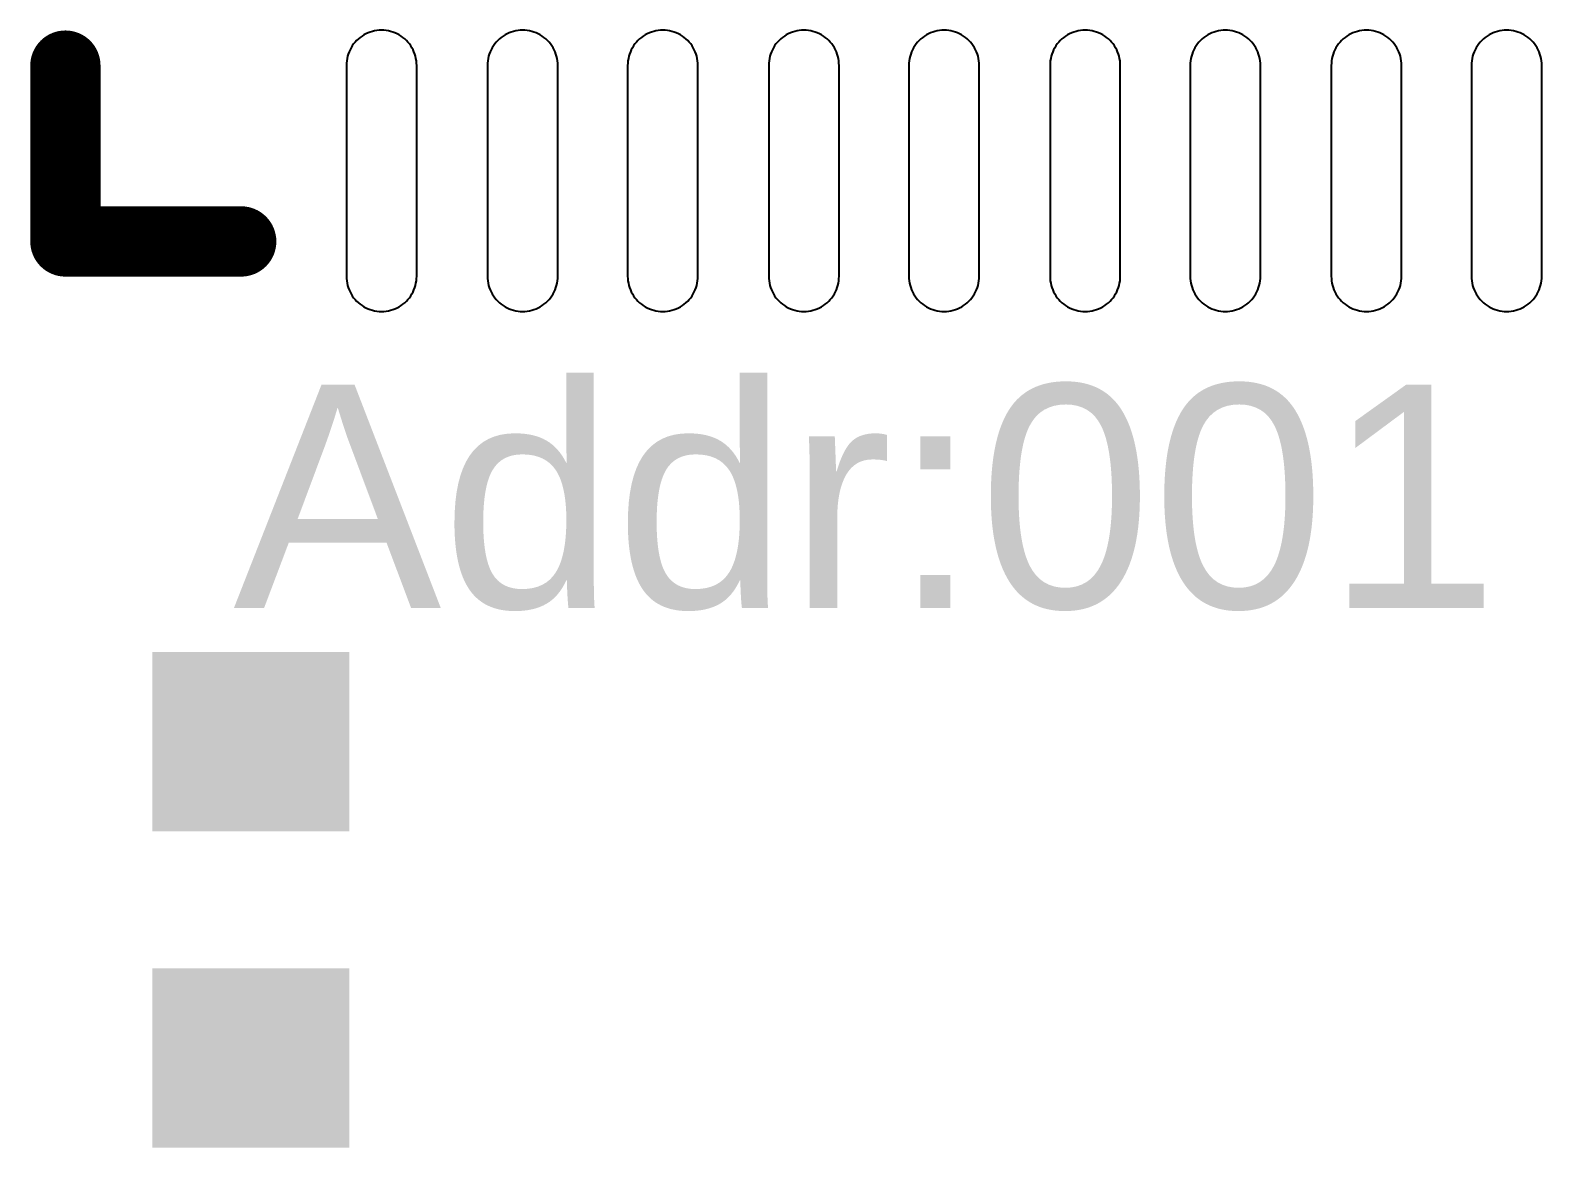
# Model space of a CAD drawing. Header units: inches. Extents: x -3.1 to 90.9, y -0.8 to 60.1.
# Drawn here: x 21.801 to 26.1, y 11.621 to 14.8 of the extents above; entities that cross this region are included whole.
import ezdxf

# ---------------------------------------------------------------- set-up
doc = ezdxf.new("R2010")
doc.units = ezdxf.units.IN
doc.layers.add('Top Overlay', color=2, linetype='Continuous')
doc.layers.add('Top Paste', color=8, linetype='Continuous')
doc.styles.add('Arial', font='', dxfattribs={"height": 0.2})
doc.styles.get('Arial').set_extended_font_data('Arial')

# ---------------------------------------------------------------- blocks, each defined once
blk = doc.blocks.new('C0402_241')
at = {"layer": 'Top Paste'}
for points in [[(-0.705, -0.28), (-0.705, 0.28), (-0.195, 0.28), (-0.195, -0.28)], [(0.195, -0.28), (0.195, 0.28), (0.705, 0.28), (0.705, -0.28)]]:
    blk.add_hatch(color=8, dxfattribs=at).paths.add_polyline_path(points)
blk = doc.blocks.new('WQFN_40_L5_0_W5_0_P0_4_BL_EP_374')
at = {"layer": 'Top Overlay', "const_width": 0.2}
for points in [[(2.7001, -2.7001), (2.7001, -2.2)], [(2.7001, -2.7001), (2.2, -2.7001)]]:
    blk.add_lwpolyline(points, dxfattribs=at)
at = {"layer": 'Top Overlay', "const_width": 0.1}
for points in [[(2.6501, -2.2, 1), (2.7501, -2.2, 1)], [(2.15, -2.7001, 1), (2.25, -2.7001, 1)], [(2.6501, -2.7001, 1), (2.7501, -2.7001, 1)], [(2.6501, -2.7001, 1), (2.7501, -2.7001, 1)]]:
    blk.add_lwpolyline(points, format="xyb", close=True, dxfattribs=at)
at = {"layer": 'Top Paste'}
for p, q in [((2.1242, 1.4655), (2.12, 1.4604)), ((2.1286, 1.4703), (2.1242, 1.4655)), ((2.1334, 1.4747), (2.1286, 1.4703)), ((2.1385, 1.4789), (2.1334, 1.4747)), ((2.1438, 1.4827), (2.1385, 1.4789)), ((2.1493, 1.4862), (2.1438, 1.4827)), ((2.1551, 1.4892), (2.1493, 1.4862)), ((2.1611, 1.4919), (2.1551, 1.4892)), ((2.1672, 1.4942), (2.1611, 1.4919)), ((2.1735, 1.4961), (2.1672, 1.4942)), ((2.1799, 1.4976), (2.1735, 1.4961)), ((2.1863, 1.4987), (2.1799, 1.4976)), ((2.1928, 1.4993), (2.1863, 1.4987)), ((2.1994, 1.4995), (2.1928, 1.4993)), ((2.7994, 1.4995), (2.1994, 1.4995)), ((2.8059, 1.4993), (2.7994, 1.4995)), ((2.8124, 1.4987), (2.8059, 1.4993)), ((2.8124, 1.4987), (2.8124, 1.4987)), ((2.8189, 1.4976), (2.8124, 1.4987)), ((2.8252, 1.4961), (2.8189, 1.4976)), ((2.8315, 1.4942), (2.8252, 1.4961)), ((2.8376, 1.4919), (2.8315, 1.4942)), ((2.8436, 1.4892), (2.8376, 1.4919)), ((2.8493, 1.4862), (2.8436, 1.4892)), ((2.8549, 1.4827), (2.8493, 1.4862)), ((2.8602, 1.4789), (2.8549, 1.4827)), ((2.8653, 1.4747), (2.8602, 1.4789)), ((2.8701, 1.4703), (2.8653, 1.4747)), ((2.8745, 1.4655), (2.8701, 1.4703)), ((2.8787, 1.4604), (2.8745, 1.4655)), ((2.1013, 1.419), (2.1002, 1.4126)), ((2.1028, 1.4254), (2.1013, 1.419)), ((2.1047, 1.4317), (2.1028, 1.4254)), ((2.107, 1.4378), (2.1047, 1.4317)), ((2.1097, 1.4438), (2.107, 1.4378)), ((2.1127, 1.4495), (2.1097, 1.4438)), ((2.1162, 1.4551), (2.1127, 1.4495)), ((2.12, 1.4604), (2.1162, 1.4551)), ((2.8825, 1.4551), (2.8787, 1.4604)), ((2.886, 1.4496), (2.8825, 1.4551)), ((2.889, 1.4438), (2.886, 1.4496)), ((2.8917, 1.4378), (2.889, 1.4438)), ((2.8941, 1.4317), (2.8917, 1.4378)), ((2.896, 1.4254), (2.8941, 1.4317)), ((2.8974, 1.419), (2.896, 1.4254)), ((2.8985, 1.4126), (2.8974, 1.419)), ((2.0996, 1.4061), (2.0994, 1.3995)), ((2.0994, 1.3995), (2.0996, 1.393)), ((2.1002, 1.4126), (2.0996, 1.4061)), ((2.0996, 1.393), (2.1002, 1.3865)), ((2.1002, 1.3865), (2.1013, 1.38)), ((2.1013, 1.38), (2.1028, 1.3737)), ((2.896, 1.3737), (2.8974, 1.38)), ((2.8974, 1.38), (2.8985, 1.3865)), ((2.8992, 1.4061), (2.8985, 1.4126)), ((2.8985, 1.3865), (2.8992, 1.393)), ((2.8994, 1.3995), (2.8992, 1.4061)), ((2.8992, 1.393), (2.8994, 1.3995)), ((2.1028, 1.3737), (2.1047, 1.3674)), ((2.1047, 1.3674), (2.107, 1.3613)), ((2.107, 1.3613), (2.1097, 1.3553)), ((2.1097, 1.3553), (2.1127, 1.3495)), ((2.1127, 1.3495), (2.1162, 1.344)), ((2.1162, 1.344), (2.12, 1.3387)), ((2.12, 1.3387), (2.1242, 1.3336)), ((2.1242, 1.3336), (2.1286, 1.3288)), ((2.8701, 1.3288), (2.8745, 1.3336)), ((2.8745, 1.3336), (2.8787, 1.3387)), ((2.8787, 1.3387), (2.8825, 1.344)), ((2.8825, 1.344), (2.886, 1.3496)), ((2.886, 1.3496), (2.889, 1.3553)), ((2.889, 1.3553), (2.8917, 1.3613)), ((2.8917, 1.3613), (2.8941, 1.3674)), ((2.8941, 1.3674), (2.896, 1.3737)), ((2.1286, 1.3288), (2.1334, 1.3244)), ((2.1334, 1.3244), (2.1385, 1.3202)), ((2.1385, 1.3202), (2.1438, 1.3164)), ((2.1438, 1.3164), (2.1494, 1.3129)), ((2.1494, 1.3129), (2.1551, 1.3099)), ((2.1551, 1.3099), (2.1611, 1.3072)), ((2.1611, 1.3072), (2.1672, 1.3048)), ((2.1672, 1.3048), (2.1735, 1.3029)), ((2.1735, 1.3029), (2.1799, 1.3015)), ((2.1799, 1.3015), (2.1863, 1.3004)), ((2.1863, 1.3004), (2.1928, 1.2997)), ((2.1928, 1.2997), (2.1994, 1.2995)), ((2.1994, 1.2995), (2.7994, 1.2995)), ((2.7994, 1.2995), (2.8059, 1.2997)), ((2.8059, 1.2997), (2.8124, 1.3004)), ((2.8124, 1.3004), (2.8189, 1.3015)), ((2.8189, 1.3015), (2.8252, 1.3029)), ((2.8252, 1.3029), (2.8315, 1.3048)), ((2.8315, 1.3048), (2.8376, 1.3072)), ((2.8376, 1.3072), (2.8436, 1.3099)), ((2.8436, 1.3099), (2.8494, 1.3129)), ((2.8494, 1.3129), (2.8549, 1.3164)), ((2.8549, 1.3164), (2.8602, 1.3202)), ((2.8602, 1.3202), (2.8653, 1.3244)), ((2.8653, 1.3244), (2.8701, 1.3288)), ((2.1334, 1.0759), (2.1286, 1.0715)), ((2.1385, 1.0801), (2.1334, 1.0759)), ((2.1438, 1.0839), (2.1385, 1.0801)), ((2.1493, 1.0874), (2.1438, 1.0839)), ((2.1551, 1.0904), (2.1493, 1.0874)), ((2.1611, 1.0931), (2.1551, 1.0904)), ((2.1672, 1.0955), (2.1611, 1.0931)), ((2.1735, 1.0974), (2.1672, 1.0955)), ((2.1799, 1.0988), (2.1735, 1.0974)), ((2.1863, 1.0999), (2.1799, 1.0988)), ((2.1928, 1.1006), (2.1863, 1.0999)), ((2.1994, 1.1008), (2.1928, 1.1006)), ((2.1928, 1.1006), (2.1928, 1.1006)), ((2.7994, 1.1008), (2.1994, 1.1008)), ((2.8059, 1.1006), (2.7994, 1.1008)), ((2.8124, 1.0999), (2.8059, 1.1006)), ((2.8189, 1.0988), (2.8124, 1.0999)), ((2.8252, 1.0974), (2.8189, 1.0988)), ((2.8315, 1.0955), (2.8252, 1.0974)), ((2.8376, 1.0931), (2.8315, 1.0955)), ((2.8436, 1.0904), (2.8376, 1.0931)), ((2.8493, 1.0874), (2.8436, 1.0904)), ((2.8549, 1.0839), (2.8493, 1.0874)), ((2.8602, 1.0801), (2.8549, 1.0839)), ((2.8653, 1.0759), (2.8602, 1.0801)), ((2.8701, 1.0715), (2.8653, 1.0759)), ((2.1047, 1.0329), (2.1028, 1.0266)), ((2.107, 1.039), (2.1047, 1.0329)), ((2.1097, 1.045), (2.107, 1.039)), ((2.1127, 1.0507), (2.1097, 1.045)), ((2.1162, 1.0563), (2.1127, 1.0507)), ((2.12, 1.0616), (2.1162, 1.0563)), ((2.1242, 1.0667), (2.12, 1.0616)), ((2.1286, 1.0715), (2.1242, 1.0667)), ((2.8745, 1.0667), (2.8701, 1.0715)), ((2.8787, 1.0616), (2.8745, 1.0667)), ((2.8825, 1.0563), (2.8787, 1.0616)), ((2.886, 1.0508), (2.8825, 1.0563)), ((2.889, 1.045), (2.886, 1.0508)), ((2.8917, 1.039), (2.889, 1.045)), ((2.8941, 1.0329), (2.8917, 1.039)), ((2.896, 1.0266), (2.8941, 1.0329)), ((2.0996, 1.0073), (2.0994, 1.0008)), ((2.0994, 1.0008), (2.0996, 0.9942)), ((2.1002, 1.0138), (2.0996, 1.0073)), ((2.0996, 0.9942), (2.1002, 0.9877)), ((2.1013, 1.0203), (2.1002, 1.0138)), ((2.1028, 1.0266), (2.1013, 1.0203)), ((2.8974, 1.0203), (2.896, 1.0266)), ((2.8985, 1.0138), (2.8974, 1.0203)), ((2.8992, 1.0073), (2.8985, 1.0138)), ((2.8985, 0.9877), (2.8992, 0.9942)), ((2.8994, 1.0008), (2.8992, 1.0073)), ((2.8992, 0.9942), (2.8994, 1.0008)), ((2.1002, 0.9877), (2.1013, 0.9813)), ((2.1013, 0.9813), (2.1028, 0.9749)), ((2.1028, 0.9749), (2.1047, 0.9686)), ((2.1047, 0.9686), (2.107, 0.9625)), ((2.107, 0.9625), (2.1097, 0.9565)), ((2.1097, 0.9565), (2.1127, 0.9507)), ((2.1127, 0.9507), (2.1162, 0.9452)), ((2.8825, 0.9452), (2.886, 0.9508)), ((2.886, 0.9508), (2.889, 0.9565)), ((2.889, 0.9565), (2.8917, 0.9625)), ((2.8917, 0.9625), (2.8941, 0.9686)), ((2.8941, 0.9686), (2.896, 0.9749)), ((2.896, 0.9749), (2.8974, 0.9813)), ((2.8974, 0.9813), (2.8985, 0.9877)), ((2.1162, 0.9452), (2.12, 0.9399)), ((2.12, 0.9399), (2.1242, 0.9348)), ((2.1242, 0.9348), (2.1286, 0.93)), ((2.1286, 0.93), (2.1334, 0.9256)), ((2.1334, 0.9256), (2.1385, 0.9214)), ((2.1385, 0.9214), (2.1438, 0.9176)), ((2.1438, 0.9176), (2.1494, 0.9141)), ((2.1494, 0.9141), (2.1551, 0.9111)), ((2.1551, 0.9111), (2.1611, 0.9084)), ((2.1611, 0.9084), (2.1672, 0.9061)), ((2.1672, 0.9061), (2.1735, 0.9042)), ((2.1735, 0.9042), (2.1799, 0.9027)), ((2.8189, 0.9027), (2.8252, 0.9042)), ((2.8252, 0.9042), (2.8315, 0.9061)), ((2.8315, 0.9061), (2.8376, 0.9084)), ((2.8376, 0.9084), (2.8436, 0.9111)), ((2.8436, 0.9111), (2.8494, 0.9141)), ((2.8494, 0.9141), (2.8549, 0.9176)), ((2.8549, 0.9176), (2.8602, 0.9214)), ((2.8602, 0.9214), (2.8653, 0.9256)), ((2.8653, 0.9256), (2.8701, 0.93)), ((2.8701, 0.93), (2.8745, 0.9348)), ((2.8745, 0.9348), (2.8787, 0.9399)), ((2.8787, 0.9399), (2.8825, 0.9452)), ((2.1799, 0.9027), (2.1863, 0.9016)), ((2.1863, 0.9016), (2.1928, 0.901)), ((2.1928, 0.901), (2.1994, 0.9008)), ((2.1994, 0.9008), (2.7994, 0.9008)), ((2.7994, 0.9008), (2.8059, 0.901)), ((2.8059, 0.901), (2.8124, 0.9016)), ((2.8124, 0.9016), (2.8189, 0.9027)), ((2.1551, 0.6891), (2.1493, 0.6861)), ((2.1611, 0.6918), (2.1551, 0.6891)), ((2.1672, 0.6941), (2.1611, 0.6918)), ((2.1735, 0.696), (2.1672, 0.6941)), ((2.1799, 0.6975), (2.1735, 0.696)), ((2.1863, 0.6986), (2.1799, 0.6975)), ((2.1928, 0.6992), (2.1863, 0.6986)), ((2.1994, 0.6994), (2.1928, 0.6992)), ((2.7994, 0.6994), (2.1994, 0.6994)), ((2.8059, 0.6992), (2.7994, 0.6994)), ((2.8124, 0.6986), (2.8059, 0.6992)), ((2.8124, 0.6986), (2.8124, 0.6986)), ((2.8189, 0.6975), (2.8124, 0.6986)), ((2.8252, 0.696), (2.8189, 0.6975)), ((2.8315, 0.6941), (2.8252, 0.696)), ((2.8376, 0.6918), (2.8315, 0.6941)), ((2.8436, 0.6891), (2.8376, 0.6918)), ((2.8493, 0.6861), (2.8436, 0.6891)), ((2.1127, 0.6494), (2.1097, 0.6437)), ((2.1162, 0.655), (2.1127, 0.6494)), ((2.12, 0.6603), (2.1162, 0.655)), ((2.1242, 0.6654), (2.12, 0.6603)), ((2.1286, 0.6702), (2.1242, 0.6654)), ((2.1334, 0.6746), (2.1286, 0.6702)), ((2.1385, 0.6788), (2.1334, 0.6746)), ((2.1438, 0.6826), (2.1385, 0.6788)), ((2.1493, 0.6861), (2.1438, 0.6826)), ((2.8549, 0.6826), (2.8493, 0.6861)), ((2.8602, 0.6788), (2.8549, 0.6826)), ((2.8653, 0.6746), (2.8602, 0.6788)), ((2.8701, 0.6702), (2.8653, 0.6746)), ((2.8745, 0.6654), (2.8701, 0.6702)), ((2.8787, 0.6603), (2.8745, 0.6654)), ((2.8825, 0.655), (2.8787, 0.6603)), ((2.886, 0.6495), (2.8825, 0.655)), ((2.889, 0.6437), (2.886, 0.6495)), ((2.0996, 0.606), (2.0994, 0.5994)), ((2.1002, 0.6125), (2.0996, 0.606)), ((2.1013, 0.6189), (2.1002, 0.6125)), ((2.1028, 0.6253), (2.1013, 0.6189)), ((2.1047, 0.6316), (2.1028, 0.6253)), ((2.107, 0.6377), (2.1047, 0.6316)), ((2.1097, 0.6437), (2.107, 0.6377)), ((2.8917, 0.6377), (2.889, 0.6437)), ((2.8941, 0.6316), (2.8917, 0.6377)), ((2.896, 0.6253), (2.8941, 0.6316)), ((2.8974, 0.6189), (2.896, 0.6253)), ((2.8985, 0.6125), (2.8974, 0.6189)), ((2.8992, 0.606), (2.8985, 0.6125)), ((2.8994, 0.5994), (2.8992, 0.606)), ((2.0994, 0.5994), (2.0996, 0.5929)), ((2.0996, 0.5929), (2.1002, 0.5864)), ((2.1002, 0.5864), (2.1013, 0.5799)), ((2.1013, 0.5799), (2.1028, 0.5736)), ((2.1028, 0.5736), (2.1047, 0.5673)), ((2.1047, 0.5673), (2.107, 0.5612)), ((2.107, 0.5612), (2.1097, 0.5552)), ((2.889, 0.5552), (2.8917, 0.5612)), ((2.8917, 0.5612), (2.8941, 0.5673)), ((2.8941, 0.5673), (2.896, 0.5736)), ((2.896, 0.5736), (2.8974, 0.5799)), ((2.8974, 0.5799), (2.8985, 0.5864)), ((2.8985, 0.5864), (2.8992, 0.5929)), ((2.8992, 0.5929), (2.8994, 0.5994)), ((2.1097, 0.5552), (2.1127, 0.5494)), ((2.1127, 0.5494), (2.1162, 0.5439)), ((2.1162, 0.5439), (2.12, 0.5386)), ((2.12, 0.5386), (2.1242, 0.5335)), ((2.1242, 0.5335), (2.1286, 0.5287)), ((2.1286, 0.5287), (2.1334, 0.5243)), ((2.1334, 0.5243), (2.1385, 0.5201)), ((2.1385, 0.5201), (2.1438, 0.5163)), ((2.1438, 0.5163), (2.1494, 0.5128)), ((2.8494, 0.5128), (2.8549, 0.5163)), ((2.8549, 0.5163), (2.8602, 0.5201)), ((2.8602, 0.5201), (2.8653, 0.5243)), ((2.8653, 0.5243), (2.8701, 0.5287)), ((2.8701, 0.5287), (2.8745, 0.5335)), ((2.8745, 0.5335), (2.8787, 0.5386)), ((2.8787, 0.5386), (2.8825, 0.5439)), ((2.8825, 0.5439), (2.886, 0.5495)), ((2.886, 0.5495), (2.889, 0.5552)), ((2.1494, 0.5128), (2.1551, 0.5098)), ((2.1551, 0.5098), (2.1611, 0.5071)), ((2.1611, 0.5071), (2.1672, 0.5047)), ((2.1672, 0.5047), (2.1735, 0.5028)), ((2.1735, 0.5028), (2.1799, 0.5014)), ((2.1799, 0.5014), (2.1863, 0.5003)), ((2.1863, 0.5003), (2.1928, 0.4996)), ((2.1928, 0.4996), (2.1994, 0.4994)), ((2.1994, 0.4994), (2.7994, 0.4994)), ((2.7994, 0.4994), (2.8059, 0.4996)), ((2.8059, 0.4996), (2.8124, 0.5003)), ((2.8124, 0.5003), (2.8189, 0.5014)), ((2.8189, 0.5014), (2.8252, 0.5028)), ((2.8252, 0.5028), (2.8315, 0.5047)), ((2.8315, 0.5047), (2.8376, 0.5071)), ((2.8376, 0.5071), (2.8436, 0.5098)), ((2.8436, 0.5098), (2.8494, 0.5128)), ((2.12, 0.2615), (2.1162, 0.2562)), ((2.1242, 0.2666), (2.12, 0.2615)), ((2.1286, 0.2714), (2.1242, 0.2666)), ((2.1334, 0.2758), (2.1286, 0.2714)), ((2.1385, 0.28), (2.1334, 0.2758)), ((2.1438, 0.2838), (2.1385, 0.28)), ((2.1493, 0.2873), (2.1438, 0.2838)), ((2.1551, 0.2903), (2.1493, 0.2873)), ((2.1611, 0.293), (2.1551, 0.2903)), ((2.1672, 0.2954), (2.1611, 0.293)), ((2.1735, 0.2973), (2.1672, 0.2954)), ((2.1799, 0.2987), (2.1735, 0.2973)), ((2.1863, 0.2998), (2.1799, 0.2987)), ((2.1928, 0.3005), (2.1863, 0.2998)), ((2.1994, 0.3007), (2.1928, 0.3005)), ((2.7994, 0.3007), (2.1994, 0.3007)), ((2.8059, 0.3005), (2.7994, 0.3007)), ((2.8124, 0.2998), (2.8059, 0.3005)), ((2.8124, 0.2998), (2.8124, 0.2998)), ((2.8189, 0.2987), (2.8124, 0.2998)), ((2.8252, 0.2973), (2.8189, 0.2987)), ((2.8315, 0.2954), (2.8252, 0.2973)), ((2.8376, 0.293), (2.8315, 0.2954)), ((2.8436, 0.2903), (2.8376, 0.293)), ((2.8493, 0.2873), (2.8436, 0.2903)), ((2.8549, 0.2838), (2.8493, 0.2873)), ((2.8602, 0.28), (2.8549, 0.2838)), ((2.8653, 0.2758), (2.8602, 0.28)), ((2.8701, 0.2714), (2.8653, 0.2758)), ((2.8745, 0.2666), (2.8701, 0.2714)), ((2.8787, 0.2615), (2.8745, 0.2666)), ((2.8825, 0.2562), (2.8787, 0.2615)), ((2.1013, 0.2202), (2.1002, 0.2137)), ((2.1028, 0.2265), (2.1013, 0.2202)), ((2.1047, 0.2328), (2.1028, 0.2265)), ((2.107, 0.2389), (2.1047, 0.2328)), ((2.1097, 0.2449), (2.107, 0.2389)), ((2.1127, 0.2506), (2.1097, 0.2449)), ((2.1162, 0.2562), (2.1127, 0.2506)), ((2.886, 0.2507), (2.8825, 0.2562)), ((2.889, 0.2449), (2.886, 0.2507)), ((2.8917, 0.2389), (2.889, 0.2449)), ((2.8941, 0.2328), (2.8917, 0.2389)), ((2.896, 0.2265), (2.8941, 0.2328)), ((2.8974, 0.2202), (2.896, 0.2265)), ((2.8985, 0.2137), (2.8974, 0.2202)), ((2.0996, 0.2072), (2.0994, 0.2007)), ((2.0994, 0.2007), (2.0996, 0.1941)), ((2.1002, 0.2137), (2.0996, 0.2072)), ((2.0996, 0.1941), (2.1002, 0.1876)), ((2.1002, 0.1876), (2.1013, 0.1812)), ((2.1013, 0.1812), (2.1028, 0.1748)), ((2.1028, 0.1748), (2.1047, 0.1685)), ((2.8941, 0.1685), (2.896, 0.1748)), ((2.896, 0.1748), (2.8974, 0.1812)), ((2.8974, 0.1812), (2.8985, 0.1876)), ((2.8992, 0.2072), (2.8985, 0.2137)), ((2.8985, 0.1876), (2.8992, 0.1941)), ((2.8994, 0.2007), (2.8992, 0.2072)), ((2.8992, 0.1941), (2.8994, 0.2007)), ((2.1047, 0.1685), (2.107, 0.1624)), ((2.107, 0.1624), (2.1097, 0.1564)), ((2.1097, 0.1564), (2.1127, 0.1506)), ((2.1127, 0.1506), (2.1162, 0.1451)), ((2.1162, 0.1451), (2.12, 0.1398)), ((2.12, 0.1398), (2.1242, 0.1347)), ((2.1242, 0.1347), (2.1286, 0.1299)), ((2.1286, 0.1299), (2.1334, 0.1255)), ((2.8653, 0.1255), (2.8701, 0.1299)), ((2.8701, 0.1299), (2.8745, 0.1347)), ((2.8745, 0.1347), (2.8787, 0.1398)), ((2.8787, 0.1398), (2.8825, 0.1451)), ((2.8825, 0.1451), (2.886, 0.1507)), ((2.886, 0.1507), (2.889, 0.1564)), ((2.889, 0.1564), (2.8917, 0.1624)), ((2.8917, 0.1624), (2.8941, 0.1685)), ((2.1334, 0.1255), (2.1385, 0.1213)), ((2.1385, 0.1213), (2.1438, 0.1175)), ((2.1438, 0.1175), (2.1494, 0.114)), ((2.1494, 0.114), (2.1551, 0.111)), ((2.1551, 0.111), (2.1611, 0.1083)), ((2.1611, 0.1083), (2.1672, 0.106)), ((2.1672, 0.106), (2.1735, 0.1041)), ((2.1735, 0.1041), (2.1799, 0.1026)), ((2.1799, 0.1026), (2.1863, 0.1015)), ((2.1863, 0.1015), (2.1928, 0.1009)), ((2.1928, 0.1009), (2.1994, 0.1007)), ((2.1994, 0.1007), (2.7994, 0.1007)), ((2.7994, 0.1007), (2.8059, 0.1009)), ((2.8059, 0.1009), (2.8124, 0.1015)), ((2.8124, 0.1015), (2.8189, 0.1026)), ((2.8189, 0.1026), (2.8252, 0.1041)), ((2.8252, 0.1041), (2.8315, 0.106)), ((2.8315, 0.106), (2.8376, 0.1083)), ((2.8376, 0.1083), (2.8436, 0.111)), ((2.8436, 0.111), (2.8494, 0.114)), ((2.8494, 0.114), (2.8549, 0.1175)), ((2.8549, 0.1175), (2.8602, 0.1213)), ((2.8602, 0.1213), (2.8653, 0.1255)), ((2.1334, -0.1255), (2.1286, -0.1299)), ((2.1385, -0.1213), (2.1334, -0.1255)), ((2.1438, -0.1175), (2.1385, -0.1213)), ((2.1493, -0.114), (2.1438, -0.1175)), ((2.1551, -0.111), (2.1493, -0.114)), ((2.1611, -0.1083), (2.1551, -0.111)), ((2.1672, -0.106), (2.1611, -0.1083)), ((2.1735, -0.1041), (2.1672, -0.106)), ((2.1799, -0.1026), (2.1735, -0.1041)), ((2.1863, -0.1015), (2.1799, -0.1026)), ((2.1928, -0.1009), (2.1863, -0.1015)), ((2.1994, -0.1007), (2.1928, -0.1009)), ((2.1928, -0.1009), (2.1928, -0.1009)), ((2.7994, -0.1007), (2.1994, -0.1007)), ((2.8059, -0.1009), (2.7994, -0.1007)), ((2.8124, -0.1015), (2.8059, -0.1009)), ((2.8189, -0.1026), (2.8124, -0.1015)), ((2.8252, -0.1041), (2.8189, -0.1026)), ((2.8315, -0.106), (2.8252, -0.1041)), ((2.8376, -0.1083), (2.8315, -0.106)), ((2.8436, -0.111), (2.8376, -0.1083)), ((2.8493, -0.114), (2.8436, -0.111)), ((2.8549, -0.1175), (2.8493, -0.114)), ((2.8602, -0.1213), (2.8549, -0.1175)), ((2.8653, -0.1255), (2.8602, -0.1213)), ((2.8701, -0.1299), (2.8653, -0.1255)), ((2.1047, -0.1685), (2.1028, -0.1748)), ((2.107, -0.1624), (2.1047, -0.1685)), ((2.1097, -0.1564), (2.107, -0.1624)), ((2.1127, -0.1507), (2.1097, -0.1564)), ((2.1162, -0.1451), (2.1127, -0.1507)), ((2.12, -0.1398), (2.1162, -0.1451)), ((2.1242, -0.1347), (2.12, -0.1398)), ((2.1286, -0.1299), (2.1242, -0.1347)), ((2.8745, -0.1347), (2.8701, -0.1299)), ((2.8787, -0.1398), (2.8745, -0.1347)), ((2.8825, -0.1451), (2.8787, -0.1398)), ((2.886, -0.1506), (2.8825, -0.1451)), ((2.889, -0.1564), (2.886, -0.1506)), ((2.8917, -0.1624), (2.889, -0.1564)), ((2.8941, -0.1685), (2.8917, -0.1624)), ((2.896, -0.1748), (2.8941, -0.1685)), ((2.0996, -0.1941), (2.0994, -0.2007)), ((2.0994, -0.2007), (2.0996, -0.2072)), ((2.1002, -0.1876), (2.0996, -0.1941)), ((2.0996, -0.2072), (2.1002, -0.2137)), ((2.1013, -0.1812), (2.1002, -0.1876)), ((2.1002, -0.2137), (2.1013, -0.2202)), ((2.1028, -0.1748), (2.1013, -0.1812)), ((2.8974, -0.1812), (2.896, -0.1748)), ((2.8985, -0.1876), (2.8974, -0.1812)), ((2.8974, -0.2202), (2.8985, -0.2137)), ((2.8992, -0.1941), (2.8985, -0.1876)), ((2.8985, -0.2137), (2.8992, -0.2072)), ((2.8994, -0.2007), (2.8992, -0.1941)), ((2.8992, -0.2072), (2.8994, -0.2007)), ((2.1013, -0.2202), (2.1028, -0.2265)), ((2.1028, -0.2265), (2.1047, -0.2328)), ((2.1047, -0.2328), (2.107, -0.2389)), ((2.107, -0.2389), (2.1097, -0.2449)), ((2.1097, -0.2449), (2.1127, -0.2507)), ((2.1127, -0.2507), (2.1162, -0.2562)), ((2.1162, -0.2562), (2.12, -0.2615)), ((2.8787, -0.2615), (2.8825, -0.2562)), ((2.8825, -0.2562), (2.886, -0.2506)), ((2.886, -0.2506), (2.889, -0.2449)), ((2.889, -0.2449), (2.8917, -0.2389)), ((2.8917, -0.2389), (2.8941, -0.2328)), ((2.8941, -0.2328), (2.896, -0.2265)), ((2.896, -0.2265), (2.8974, -0.2202)), ((2.12, -0.2615), (2.1242, -0.2666)), ((2.1242, -0.2666), (2.1286, -0.2714)), ((2.1286, -0.2714), (2.1334, -0.2758)), ((2.1334, -0.2758), (2.1385, -0.28)), ((2.1385, -0.28), (2.1438, -0.2838)), ((2.1438, -0.2838), (2.1494, -0.2873)), ((2.1494, -0.2873), (2.1551, -0.2903)), ((2.1551, -0.2903), (2.1611, -0.293)), ((2.1611, -0.293), (2.1672, -0.2954)), ((2.1672, -0.2954), (2.1735, -0.2973)), ((2.1735, -0.2973), (2.1799, -0.2987)), ((2.1799, -0.2987), (2.1863, -0.2998)), ((2.1863, -0.2998), (2.1928, -0.3005)), ((2.1928, -0.3005), (2.1994, -0.3007)), ((2.1994, -0.3007), (2.7994, -0.3007)), ((2.7994, -0.3007), (2.8059, -0.3005)), ((2.8059, -0.3005), (2.8124, -0.2998)), ((2.8124, -0.2998), (2.8189, -0.2987)), ((2.8189, -0.2987), (2.8252, -0.2973)), ((2.8252, -0.2973), (2.8315, -0.2954)), ((2.8315, -0.2954), (2.8376, -0.293)), ((2.8376, -0.293), (2.8436, -0.2903)), ((2.8436, -0.2903), (2.8494, -0.2873)), ((2.8494, -0.2873), (2.8549, -0.2838)), ((2.8549, -0.2838), (2.8602, -0.28)), ((2.8602, -0.28), (2.8653, -0.2758)), ((2.8653, -0.2758), (2.8701, -0.2714)), ((2.8701, -0.2714), (2.8745, -0.2666)), ((2.8745, -0.2666), (2.8787, -0.2615)), ((2.1493, -0.5128), (2.1438, -0.5163)), ((2.1551, -0.5098), (2.1493, -0.5128)), ((2.1611, -0.5071), (2.1551, -0.5098)), ((2.1672, -0.5047), (2.1611, -0.5071)), ((2.1735, -0.5028), (2.1672, -0.5047)), ((2.1799, -0.5014), (2.1735, -0.5028)), ((2.1863, -0.5003), (2.1799, -0.5014)), ((2.1928, -0.4996), (2.1863, -0.5003)), ((2.1994, -0.4994), (2.1928, -0.4996)), ((2.7994, -0.4994), (2.1994, -0.4994)), ((2.8059, -0.4996), (2.7994, -0.4994)), ((2.8124, -0.5003), (2.8059, -0.4996)), ((2.8124, -0.5003), (2.8124, -0.5003)), ((2.8189, -0.5014), (2.8124, -0.5003)), ((2.8252, -0.5028), (2.8189, -0.5014)), ((2.8315, -0.5047), (2.8252, -0.5028)), ((2.8376, -0.5071), (2.8315, -0.5047)), ((2.8436, -0.5098), (2.8376, -0.5071)), ((2.8493, -0.5128), (2.8436, -0.5098)), ((2.8549, -0.5163), (2.8493, -0.5128)), ((2.1097, -0.5552), (2.107, -0.5612)), ((2.1127, -0.5495), (2.1097, -0.5552)), ((2.1162, -0.5439), (2.1127, -0.5495)), ((2.12, -0.5386), (2.1162, -0.5439)), ((2.1242, -0.5335), (2.12, -0.5386)), ((2.1286, -0.5287), (2.1242, -0.5335)), ((2.1334, -0.5243), (2.1286, -0.5287)), ((2.1385, -0.5201), (2.1334, -0.5243)), ((2.1438, -0.5163), (2.1385, -0.5201)), ((2.8602, -0.5201), (2.8549, -0.5163)), ((2.8653, -0.5243), (2.8602, -0.5201)), ((2.8701, -0.5287), (2.8653, -0.5243)), ((2.8745, -0.5335), (2.8701, -0.5287)), ((2.8787, -0.5386), (2.8745, -0.5335)), ((2.8825, -0.5439), (2.8787, -0.5386)), ((2.886, -0.5494), (2.8825, -0.5439)), ((2.889, -0.5552), (2.886, -0.5494)), ((2.8917, -0.5612), (2.889, -0.5552)), ((2.0996, -0.5929), (2.0994, -0.5994)), ((2.0994, -0.5994), (2.0996, -0.606)), ((2.1002, -0.5864), (2.0996, -0.5929)), ((2.1013, -0.5799), (2.1002, -0.5864)), ((2.1028, -0.5736), (2.1013, -0.5799)), ((2.1047, -0.5673), (2.1028, -0.5736)), ((2.107, -0.5612), (2.1047, -0.5673)), ((2.8941, -0.5673), (2.8917, -0.5612)), ((2.896, -0.5736), (2.8941, -0.5673)), ((2.8974, -0.5799), (2.896, -0.5736)), ((2.8985, -0.5864), (2.8974, -0.5799)), ((2.8992, -0.5929), (2.8985, -0.5864)), ((2.8994, -0.5994), (2.8992, -0.5929)), ((2.8992, -0.606), (2.8994, -0.5994)), ((2.0996, -0.606), (2.1002, -0.6125)), ((2.1002, -0.6125), (2.1013, -0.6189)), ((2.1013, -0.6189), (2.1028, -0.6253)), ((2.1028, -0.6253), (2.1047, -0.6316)), ((2.1047, -0.6316), (2.107, -0.6377)), ((2.107, -0.6377), (2.1097, -0.6437)), ((2.1097, -0.6437), (2.1127, -0.6495)), ((2.886, -0.6494), (2.889, -0.6437)), ((2.889, -0.6437), (2.8917, -0.6377)), ((2.8917, -0.6377), (2.8941, -0.6316)), ((2.8941, -0.6316), (2.896, -0.6253)), ((2.896, -0.6253), (2.8974, -0.6189)), ((2.8974, -0.6189), (2.8985, -0.6125)), ((2.8985, -0.6125), (2.8992, -0.606)), ((2.1127, -0.6495), (2.1162, -0.655)), ((2.1162, -0.655), (2.12, -0.6603)), ((2.12, -0.6603), (2.1242, -0.6654)), ((2.1242, -0.6654), (2.1286, -0.6702)), ((2.1286, -0.6702), (2.1334, -0.6746)), ((2.1334, -0.6746), (2.1385, -0.6788)), ((2.1385, -0.6788), (2.1438, -0.6826)), ((2.1438, -0.6826), (2.1494, -0.6861)), ((2.1494, -0.6861), (2.1551, -0.6891)), ((2.8436, -0.6891), (2.8494, -0.6861)), ((2.8494, -0.6861), (2.8549, -0.6826)), ((2.8549, -0.6826), (2.8602, -0.6788)), ((2.8602, -0.6788), (2.8653, -0.6746)), ((2.8653, -0.6746), (2.8701, -0.6702)), ((2.8701, -0.6702), (2.8745, -0.6654)), ((2.8745, -0.6654), (2.8787, -0.6603)), ((2.8787, -0.6603), (2.8825, -0.655)), ((2.8825, -0.655), (2.886, -0.6494)), ((2.1551, -0.6891), (2.1611, -0.6918)), ((2.1611, -0.6918), (2.1672, -0.6941)), ((2.1672, -0.6941), (2.1735, -0.696)), ((2.1735, -0.696), (2.1799, -0.6975)), ((2.1799, -0.6975), (2.1863, -0.6986)), ((2.1863, -0.6986), (2.1928, -0.6992)), ((2.1928, -0.6992), (2.1994, -0.6994)), ((2.1994, -0.6994), (2.7994, -0.6994)), ((2.7994, -0.6994), (2.8059, -0.6992)), ((2.8059, -0.6992), (2.8124, -0.6986)), ((2.8124, -0.6986), (2.8189, -0.6975)), ((2.8189, -0.6975), (2.8252, -0.696)), ((2.8252, -0.696), (2.8315, -0.6941)), ((2.8315, -0.6941), (2.8376, -0.6918)), ((2.8376, -0.6918), (2.8436, -0.6891)), ((2.1799, -0.9027), (2.1735, -0.9042)), ((2.1863, -0.9016), (2.1799, -0.9027)), ((2.1928, -0.901), (2.1863, -0.9016)), ((2.1994, -0.9008), (2.1928, -0.901)), ((2.1928, -0.901), (2.1928, -0.901)), ((2.7994, -0.9008), (2.1994, -0.9008)), ((2.8059, -0.901), (2.7994, -0.9008)), ((2.8124, -0.9016), (2.8059, -0.901)), ((2.8189, -0.9027), (2.8124, -0.9016)), ((2.8252, -0.9042), (2.8189, -0.9027)), ((2.1162, -0.9452), (2.1127, -0.9508)), ((2.12, -0.9399), (2.1162, -0.9452)), ((2.1242, -0.9348), (2.12, -0.9399)), ((2.1286, -0.93), (2.1242, -0.9348)), ((2.1334, -0.9256), (2.1286, -0.93)), ((2.1385, -0.9214), (2.1334, -0.9256)), ((2.1438, -0.9176), (2.1385, -0.9214)), ((2.1493, -0.9141), (2.1438, -0.9176)), ((2.1551, -0.9111), (2.1493, -0.9141)), ((2.1611, -0.9084), (2.1551, -0.9111)), ((2.1672, -0.9061), (2.1611, -0.9084)), ((2.1735, -0.9042), (2.1672, -0.9061)), ((2.8315, -0.9061), (2.8252, -0.9042)), ((2.8376, -0.9084), (2.8315, -0.9061)), ((2.8436, -0.9111), (2.8376, -0.9084)), ((2.8493, -0.9141), (2.8436, -0.9111)), ((2.8549, -0.9176), (2.8493, -0.9141)), ((2.8602, -0.9214), (2.8549, -0.9176)), ((2.8653, -0.9256), (2.8602, -0.9214)), ((2.8701, -0.93), (2.8653, -0.9256)), ((2.8745, -0.9348), (2.8701, -0.93)), ((2.8787, -0.9399), (2.8745, -0.9348)), ((2.8825, -0.9452), (2.8787, -0.9399)), ((2.886, -0.9507), (2.8825, -0.9452)), ((2.1002, -0.9877), (2.0996, -0.9942)), ((2.1013, -0.9813), (2.1002, -0.9877)), ((2.1028, -0.9749), (2.1013, -0.9813)), ((2.1047, -0.9686), (2.1028, -0.9749)), ((2.107, -0.9625), (2.1047, -0.9686)), ((2.1097, -0.9565), (2.107, -0.9625)), ((2.1127, -0.9508), (2.1097, -0.9565)), ((2.889, -0.9565), (2.886, -0.9507)), ((2.8917, -0.9625), (2.889, -0.9565)), ((2.8941, -0.9686), (2.8917, -0.9625)), ((2.896, -0.9749), (2.8941, -0.9686)), ((2.8974, -0.9813), (2.896, -0.9749)), ((2.8985, -0.9877), (2.8974, -0.9813)), ((2.8992, -0.9942), (2.8985, -0.9877)), ((2.0996, -0.9942), (2.0994, -1.0008)), ((2.0994, -1.0008), (2.0996, -1.0073)), ((2.0996, -1.0073), (2.1002, -1.0138)), ((2.1002, -1.0138), (2.1013, -1.0203)), ((2.1013, -1.0203), (2.1028, -1.0266)), ((2.1028, -1.0266), (2.1047, -1.0329)), ((2.8941, -1.0329), (2.896, -1.0266)), ((2.896, -1.0266), (2.8974, -1.0203)), ((2.8974, -1.0203), (2.8985, -1.0138)), ((2.8985, -1.0138), (2.8992, -1.0073)), ((2.8994, -1.0008), (2.8992, -0.9942)), ((2.8992, -1.0073), (2.8994, -1.0008)), ((2.1047, -1.0329), (2.107, -1.039)), ((2.107, -1.039), (2.1097, -1.045)), ((2.1097, -1.045), (2.1127, -1.0508)), ((2.1127, -1.0508), (2.1162, -1.0563)), ((2.1162, -1.0563), (2.12, -1.0616)), ((2.12, -1.0616), (2.1242, -1.0667)), ((2.1242, -1.0667), (2.1286, -1.0715)), ((2.1286, -1.0715), (2.1334, -1.0759)), ((2.8653, -1.0759), (2.8701, -1.0715)), ((2.8701, -1.0715), (2.8745, -1.0667)), ((2.8745, -1.0667), (2.8787, -1.0616)), ((2.8787, -1.0616), (2.8825, -1.0563)), ((2.8825, -1.0563), (2.886, -1.0507)), ((2.886, -1.0507), (2.889, -1.045)), ((2.889, -1.045), (2.8917, -1.039)), ((2.8917, -1.039), (2.8941, -1.0329)), ((2.1334, -1.0759), (2.1385, -1.0801)), ((2.1385, -1.0801), (2.1438, -1.0839)), ((2.1438, -1.0839), (2.1494, -1.0874)), ((2.1494, -1.0874), (2.1551, -1.0904)), ((2.1551, -1.0904), (2.1611, -1.0931)), ((2.1611, -1.0931), (2.1672, -1.0955)), ((2.1672, -1.0955), (2.1735, -1.0974)), ((2.1735, -1.0974), (2.1799, -1.0988)), ((2.1799, -1.0988), (2.1863, -1.0999)), ((2.1863, -1.0999), (2.1928, -1.1006)), ((2.1928, -1.1006), (2.1994, -1.1008)), ((2.1994, -1.1008), (2.7994, -1.1008)), ((2.7994, -1.1008), (2.8059, -1.1006)), ((2.8059, -1.1006), (2.8124, -1.0999)), ((2.8124, -1.0999), (2.8189, -1.0988)), ((2.8189, -1.0988), (2.8252, -1.0974)), ((2.8252, -1.0974), (2.8315, -1.0955)), ((2.8315, -1.0955), (2.8376, -1.0931)), ((2.8376, -1.0931), (2.8436, -1.0904)), ((2.8436, -1.0904), (2.8494, -1.0874)), ((2.8494, -1.0874), (2.8549, -1.0839)), ((2.8549, -1.0839), (2.8602, -1.0801)), ((2.8602, -1.0801), (2.8653, -1.0759)), ((2.1286, -1.3288), (2.1242, -1.3336)), ((2.1334, -1.3244), (2.1286, -1.3288)), ((2.1385, -1.3202), (2.1334, -1.3244)), ((2.1438, -1.3164), (2.1385, -1.3202)), ((2.1493, -1.3129), (2.1438, -1.3164)), ((2.1551, -1.3099), (2.1493, -1.3129)), ((2.1611, -1.3072), (2.1551, -1.3099)), ((2.1672, -1.3048), (2.1611, -1.3072)), ((2.1735, -1.3029), (2.1672, -1.3048)), ((2.1799, -1.3015), (2.1735, -1.3029)), ((2.1863, -1.3004), (2.1799, -1.3015)), ((2.1928, -1.2997), (2.1863, -1.3004)), ((2.1994, -1.2995), (2.1928, -1.2997)), ((2.7994, -1.2995), (2.1994, -1.2995)), ((2.8059, -1.2997), (2.7994, -1.2995)), ((2.8124, -1.3004), (2.8059, -1.2997)), ((2.8124, -1.3004), (2.8124, -1.3004)), ((2.8189, -1.3015), (2.8124, -1.3004)), ((2.8252, -1.3029), (2.8189, -1.3015)), ((2.8315, -1.3048), (2.8252, -1.3029)), ((2.8376, -1.3072), (2.8315, -1.3048)), ((2.8436, -1.3099), (2.8376, -1.3072)), ((2.8493, -1.3129), (2.8436, -1.3099)), ((2.8549, -1.3164), (2.8493, -1.3129)), ((2.8602, -1.3202), (2.8549, -1.3164)), ((2.8653, -1.3244), (2.8602, -1.3202)), ((2.8701, -1.3288), (2.8653, -1.3244)), ((2.8745, -1.3336), (2.8701, -1.3288)), ((2.1028, -1.3737), (2.1013, -1.38)), ((2.1047, -1.3674), (2.1028, -1.3737)), ((2.107, -1.3613), (2.1047, -1.3674)), ((2.1097, -1.3553), (2.107, -1.3613)), ((2.1127, -1.3496), (2.1097, -1.3553)), ((2.1162, -1.344), (2.1127, -1.3496)), ((2.12, -1.3387), (2.1162, -1.344)), ((2.1242, -1.3336), (2.12, -1.3387)), ((2.8787, -1.3387), (2.8745, -1.3336)), ((2.8825, -1.344), (2.8787, -1.3387)), ((2.886, -1.3495), (2.8825, -1.344)), ((2.889, -1.3553), (2.886, -1.3495)), ((2.8917, -1.3613), (2.889, -1.3553)), ((2.8941, -1.3674), (2.8917, -1.3613)), ((2.896, -1.3737), (2.8941, -1.3674)), ((2.8974, -1.38), (2.896, -1.3737)), ((2.0996, -1.393), (2.0994, -1.3995)), ((2.0994, -1.3995), (2.0996, -1.4061)), ((2.1002, -1.3865), (2.0996, -1.393)), ((2.0996, -1.4061), (2.1002, -1.4126)), ((2.1013, -1.38), (2.1002, -1.3865)), ((2.1002, -1.4126), (2.1013, -1.419)), ((2.8985, -1.3865), (2.8974, -1.38)), ((2.8974, -1.419), (2.8985, -1.4126)), ((2.8992, -1.393), (2.8985, -1.3865)), ((2.8985, -1.4126), (2.8992, -1.4061)), ((2.8994, -1.3995), (2.8992, -1.393)), ((2.8992, -1.4061), (2.8994, -1.3995)), ((2.1013, -1.419), (2.1028, -1.4254)), ((2.1028, -1.4254), (2.1047, -1.4317)), ((2.1047, -1.4317), (2.107, -1.4378)), ((2.107, -1.4378), (2.1097, -1.4438)), ((2.1097, -1.4438), (2.1127, -1.4496)), ((2.1127, -1.4496), (2.1162, -1.4551)), ((2.1162, -1.4551), (2.12, -1.4604)), ((2.12, -1.4604), (2.1242, -1.4655)), ((2.8745, -1.4655), (2.8787, -1.4604)), ((2.8787, -1.4604), (2.8825, -1.4551)), ((2.8825, -1.4551), (2.886, -1.4495)), ((2.886, -1.4495), (2.889, -1.4438)), ((2.889, -1.4438), (2.8917, -1.4378)), ((2.8917, -1.4378), (2.8941, -1.4317)), ((2.8941, -1.4317), (2.896, -1.4254)), ((2.896, -1.4254), (2.8974, -1.419)), ((2.1242, -1.4655), (2.1286, -1.4703)), ((2.1286, -1.4703), (2.1334, -1.4747)), ((2.1334, -1.4747), (2.1385, -1.4789)), ((2.1385, -1.4789), (2.1438, -1.4827)), ((2.1438, -1.4827), (2.1494, -1.4862)), ((2.1494, -1.4862), (2.1551, -1.4892)), ((2.1551, -1.4892), (2.1611, -1.4919)), ((2.1611, -1.4919), (2.1672, -1.4942)), ((2.1672, -1.4942), (2.1735, -1.4961)), ((2.1735, -1.4961), (2.1799, -1.4976)), ((2.1799, -1.4976), (2.1863, -1.4987)), ((2.1863, -1.4987), (2.1928, -1.4993)), ((2.1928, -1.4993), (2.1994, -1.4995)), ((2.1994, -1.4995), (2.7994, -1.4995)), ((2.7994, -1.4995), (2.8059, -1.4993)), ((2.8059, -1.4993), (2.8124, -1.4987)), ((2.8124, -1.4987), (2.8189, -1.4976)), ((2.8189, -1.4976), (2.8252, -1.4961)), ((2.8252, -1.4961), (2.8315, -1.4942)), ((2.8315, -1.4942), (2.8376, -1.4919)), ((2.8376, -1.4919), (2.8436, -1.4892)), ((2.8436, -1.4892), (2.8494, -1.4862)), ((2.8494, -1.4862), (2.8549, -1.4827)), ((2.8549, -1.4827), (2.8602, -1.4789)), ((2.8602, -1.4789), (2.8653, -1.4747)), ((2.8653, -1.4747), (2.8701, -1.4703)), ((2.8701, -1.4703), (2.8745, -1.4655)), ((2.1438, -1.7177), (2.1385, -1.7215)), ((2.1493, -1.7142), (2.1438, -1.7177)), ((2.1551, -1.7112), (2.1493, -1.7142)), ((2.1611, -1.7085), (2.1551, -1.7112)), ((2.1672, -1.7062), (2.1611, -1.7085)), ((2.1735, -1.7043), (2.1672, -1.7062)), ((2.1799, -1.7028), (2.1735, -1.7043)), ((2.1863, -1.7017), (2.1799, -1.7028)), ((2.1928, -1.7011), (2.1863, -1.7017)), ((2.1994, -1.7009), (2.1928, -1.7011)), ((2.7994, -1.7009), (2.1994, -1.7009)), ((2.8059, -1.7011), (2.7994, -1.7009)), ((2.8124, -1.7017), (2.8059, -1.7011)), ((2.8124, -1.7017), (2.8124, -1.7017)), ((2.8189, -1.7028), (2.8124, -1.7017)), ((2.8252, -1.7043), (2.8189, -1.7028)), ((2.8315, -1.7062), (2.8252, -1.7043)), ((2.8376, -1.7085), (2.8315, -1.7062)), ((2.8436, -1.7112), (2.8376, -1.7085)), ((2.8493, -1.7142), (2.8436, -1.7112)), ((2.8549, -1.7177), (2.8493, -1.7142)), ((2.8602, -1.7215), (2.8549, -1.7177)), ((2.107, -1.7626), (2.1047, -1.7687)), ((2.1097, -1.7566), (2.107, -1.7626)), ((2.1127, -1.7509), (2.1097, -1.7566)), ((2.1162, -1.7453), (2.1127, -1.7509)), ((2.12, -1.74), (2.1162, -1.7453)), ((2.1242, -1.7349), (2.12, -1.74)), ((2.1286, -1.7301), (2.1242, -1.7349)), ((2.1334, -1.7257), (2.1286, -1.7301)), ((2.1385, -1.7215), (2.1334, -1.7257)), ((2.8653, -1.7257), (2.8602, -1.7215)), ((2.8701, -1.7301), (2.8653, -1.7257)), ((2.8745, -1.7349), (2.8701, -1.7301)), ((2.8787, -1.74), (2.8745, -1.7349)), ((2.8825, -1.7453), (2.8787, -1.74)), ((2.886, -1.7508), (2.8825, -1.7453)), ((2.889, -1.7566), (2.886, -1.7508)), ((2.8917, -1.7626), (2.889, -1.7566)), ((2.8941, -1.7687), (2.8917, -1.7626)), ((2.0996, -1.7943), (2.0994, -1.8009)), ((2.0994, -1.8009), (2.0996, -1.8074)), ((2.1002, -1.7878), (2.0996, -1.7943)), ((2.1013, -1.7814), (2.1002, -1.7878)), ((2.1028, -1.775), (2.1013, -1.7814)), ((2.1047, -1.7687), (2.1028, -1.775)), ((2.896, -1.775), (2.8941, -1.7687)), ((2.8974, -1.7814), (2.896, -1.775)), ((2.8985, -1.7878), (2.8974, -1.7814)), ((2.8992, -1.7943), (2.8985, -1.7878)), ((2.8994, -1.8009), (2.8992, -1.7943)), ((2.8992, -1.8074), (2.8994, -1.8009)), ((2.0996, -1.8074), (2.1002, -1.8139)), ((2.1002, -1.8139), (2.1013, -1.8204)), ((2.1013, -1.8204), (2.1028, -1.8267)), ((2.1028, -1.8267), (2.1047, -1.833)), ((2.1047, -1.833), (2.107, -1.8391)), ((2.107, -1.8391), (2.1097, -1.8451)), ((2.1097, -1.8451), (2.1127, -1.8509)), ((2.886, -1.8508), (2.889, -1.8451)), ((2.889, -1.8451), (2.8917, -1.8391)), ((2.8917, -1.8391), (2.8941, -1.833)), ((2.8941, -1.833), (2.896, -1.8267)), ((2.896, -1.8267), (2.8974, -1.8204)), ((2.8974, -1.8204), (2.8985, -1.8139)), ((2.8985, -1.8139), (2.8992, -1.8074)), ((2.1127, -1.8509), (2.1162, -1.8564)), ((2.1162, -1.8564), (2.12, -1.8617)), ((2.12, -1.8617), (2.1242, -1.8668)), ((2.1242, -1.8668), (2.1286, -1.8716)), ((2.1286, -1.8716), (2.1334, -1.876)), ((2.1334, -1.876), (2.1385, -1.8802)), ((2.1385, -1.8802), (2.1438, -1.884)), ((2.1438, -1.884), (2.1494, -1.8875)), ((2.1494, -1.8875), (2.1551, -1.8905)), ((2.1551, -1.8905), (2.1611, -1.8932)), ((2.8376, -1.8932), (2.8436, -1.8905)), ((2.8436, -1.8905), (2.8494, -1.8875)), ((2.8494, -1.8875), (2.8549, -1.884)), ((2.8549, -1.884), (2.8602, -1.8802)), ((2.8602, -1.8802), (2.8653, -1.876)), ((2.8653, -1.876), (2.8701, -1.8716)), ((2.8701, -1.8716), (2.8745, -1.8668)), ((2.8745, -1.8668), (2.8787, -1.8617)), ((2.8787, -1.8617), (2.8825, -1.8564)), ((2.8825, -1.8564), (2.886, -1.8508)), ((2.1611, -1.8932), (2.1672, -1.8956)), ((2.1672, -1.8956), (2.1735, -1.8975)), ((2.1735, -1.8975), (2.1799, -1.8989)), ((2.1799, -1.8989), (2.1863, -1.9)), ((2.1863, -1.9), (2.1928, -1.9007)), ((2.1928, -1.9007), (2.1994, -1.9009)), ((2.1994, -1.9009), (2.7994, -1.9009)), ((2.7994, -1.9009), (2.8059, -1.9007)), ((2.8059, -1.9007), (2.8124, -1.9)), ((2.8124, -1.9), (2.8189, -1.8989)), ((2.8189, -1.8989), (2.8252, -1.8975)), ((2.8252, -1.8975), (2.8315, -1.8956)), ((2.8315, -1.8956), (2.8376, -1.8932))]:
    blk.add_line(p, q, dxfattribs=at)

msp = doc.modelspace()

# ---------------------------------------------------------------- block references
at = {"rotation": 270}
for name, p in [('WQFN_40_L5_0_W5_0_P0_4_BL_EP_374', (24.6009, 16.899)), ('C0402_241', (22.4282, 12.3262))]:
    msp.add_blockref(name, p, dxfattribs=at)

# ---------------------------------------------------------------- texts
at = {"layer": 'Top Overlay', "style": 'Arial'}
msp.add_text('Addr:001', height=0.635, rotation=360, dxfattribs=at).set_placement((22.3786, 13.1566))

doc.saveas('drawing.dxf')
